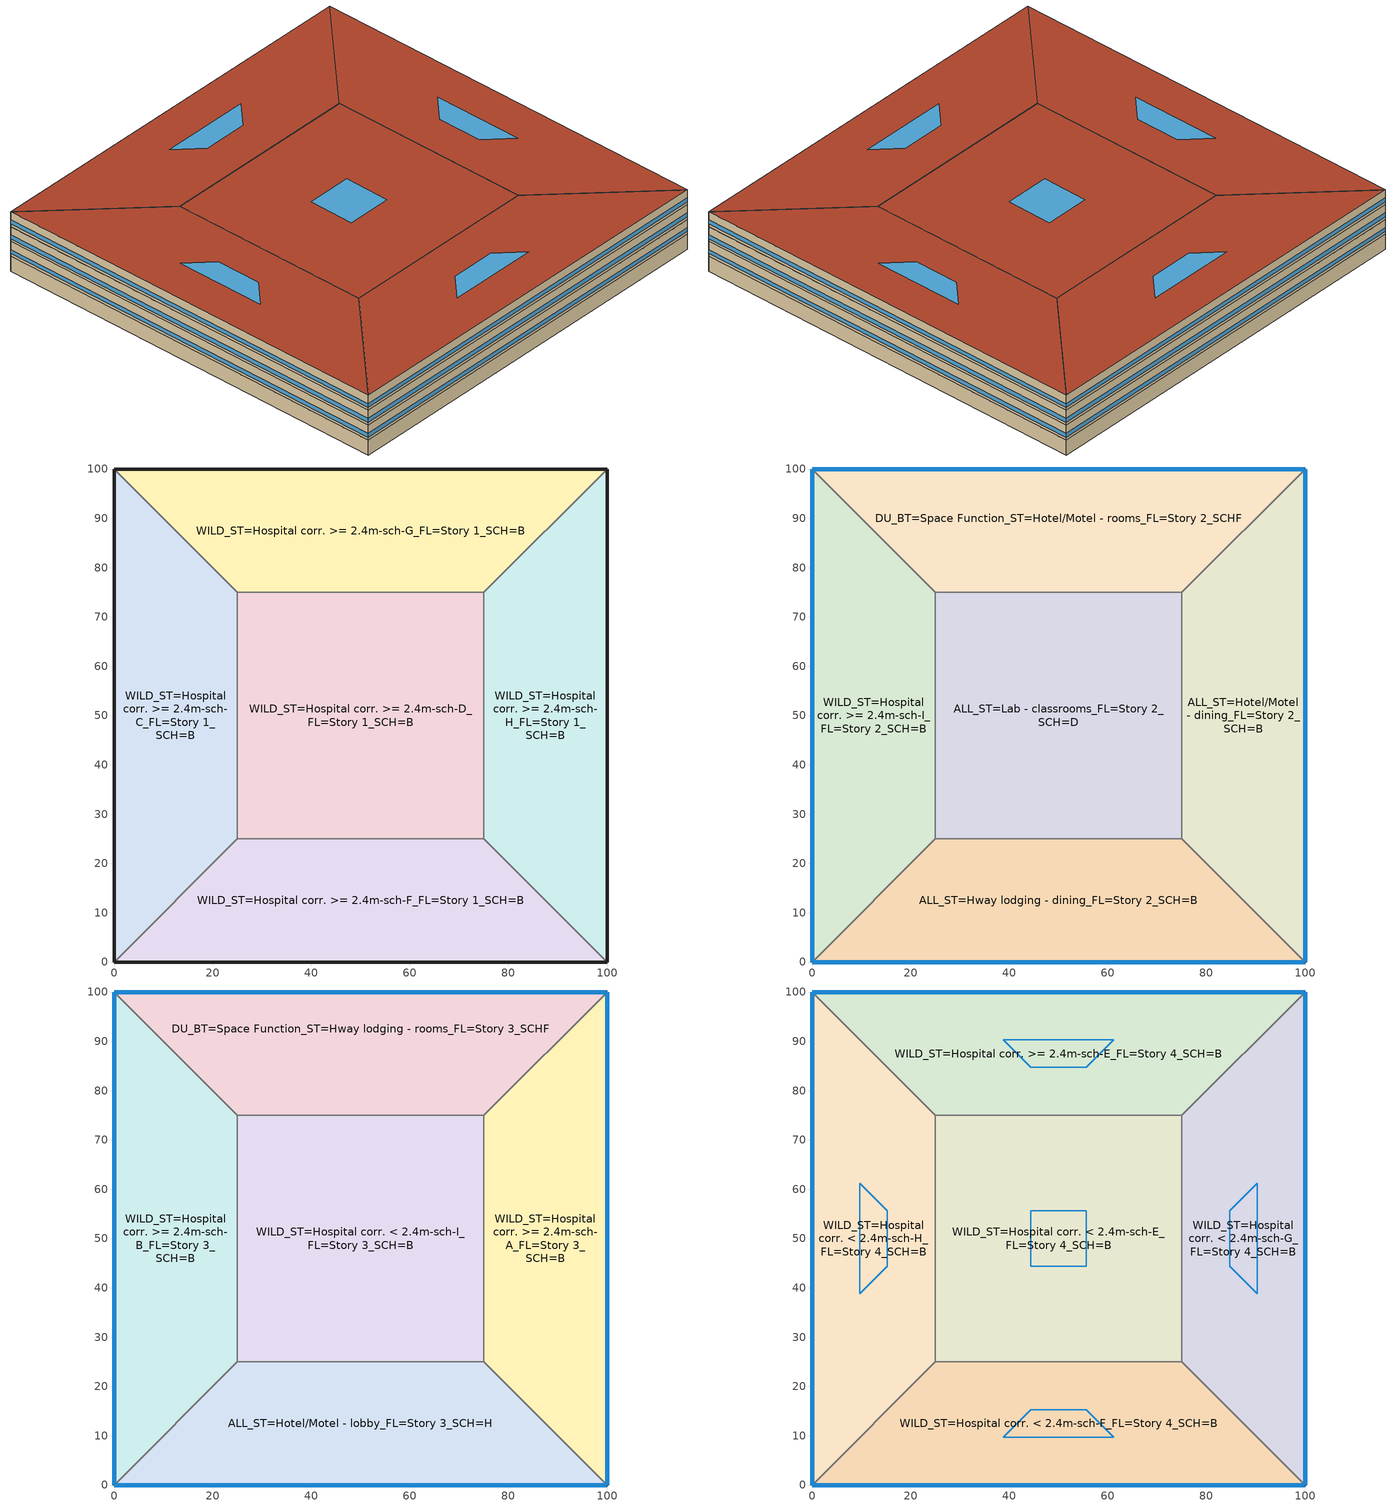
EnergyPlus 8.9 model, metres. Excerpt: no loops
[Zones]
WILD_ST=Hospital corr. >= 2.4m-sch-C_FL=Story 1_SCH=B
 floor ground (BTAP-Grnd-Floor-Mass:U-0.757): 0,0 0,100 25,75 25,25 z0
 wall ground (BTAP-Grnd-Wall-Mass:U-0.284): 0,100 0,0 z0:3.8
 wall to WILD_ST=Hospital corr. >= 2.4m-sch-G_FL=Story 1_SCH=B (BTAP-Int-Wall): 25,75 0,100 z0:3.8
 wall to WILD_ST=Hospital corr. >= 2.4m-sch-D_FL=Story 1_SCH=B (BTAP-Int-Wall): 25,25 25,75 z0:3.8
 wall to WILD_ST=Hospital corr. >= 2.4m-sch-F_FL=Story 1_SCH=B (BTAP-Int-Wall): 0,0 25,25 z0:3.8
WILD_ST=Hospital corr. >= 2.4m-sch-D_FL=Story 1_SCH=B
 floor ground (BTAP-Grnd-Floor-Mass:U-0.757): 25,25 25,75 75,75 75,25 z0
 wall to WILD_ST=Hospital corr. >= 2.4m-sch-G_FL=Story 1_SCH=B (BTAP-Int-Wall): 75,75 25,75 z0:3.8
 wall to WILD_ST=Hospital corr. >= 2.4m-sch-H_FL=Story 1_SCH=B (BTAP-Int-Wall): 75,25 75,75 z0:3.8
 wall to WILD_ST=Hospital corr. >= 2.4m-sch-F_FL=Story 1_SCH=B (BTAP-Int-Wall): 25,25 75,25 z0:3.8
WILD_ST=Hospital corr. >= 2.4m-sch-F_FL=Story 1_SCH=B
 floor ground (BTAP-Grnd-Floor-Mass:U-0.757): 100,0 0,0 25,25 75,25 z0
 wall ground (BTAP-Grnd-Wall-Mass:U-0.284): 0,0 100,0 z0:3.8
 wall to WILD_ST=Hospital corr. >= 2.4m-sch-H_FL=Story 1_SCH=B (BTAP-Int-Wall): 100,0 75,25 z0:3.8
WILD_ST=Hospital corr. >= 2.4m-sch-G_FL=Story 1_SCH=B
 floor ground (BTAP-Grnd-Floor-Mass:U-0.757): 0,100 100,100 75,75 25,75 z0
 wall ground (BTAP-Grnd-Wall-Mass:U-0.284): 100,100 0,100 z0:3.8
 wall to WILD_ST=Hospital corr. >= 2.4m-sch-H_FL=Story 1_SCH=B (BTAP-Int-Wall): 75,75 100,100 z0:3.8
WILD_ST=Hospital corr. >= 2.4m-sch-H_FL=Story 1_SCH=B
 floor ground (BTAP-Grnd-Floor-Mass:U-0.757): 100,100 100,0 75,25 75,75 z0
 wall ground (BTAP-Grnd-Wall-Mass:U-0.284): 100,0 100,100 z0:3.8
ALL_ST=Hotel/Motel - dining_FL=Story 2_SCH=B
 floor to WILD_ST=Hospital corr. >= 2.4m-sch-H_FL=Story 1_SCH=B (BTAP-Int-Floor): 100,100 100,0 75,25 75,75 z3.8
 wall outside (BTAP-Ext-Wall-Mass:U-0.21): 100,0 100,100 z3.8:7.6
 wall to ALL_ST=Hway lodging - dining_FL=Story 2_SCH=B (BTAP-Int-Wall): 75,25 100,0 z3.8:7.6
 wall to ALL_ST=Lab - classrooms_FL=Story 2_SCH=D (BTAP-Int-Wall): 75,75 75,25 z3.8:7.6
 wall to DU_BT=Space Function_ST=Hotel/Motel - rooms_FL=Story 2_SCHF (BTAP-Int-Wall): 100,100 75,75 z3.8:7.6
 window (BTAP-Ext-FixedWindow:U=0.220 SHGC=0.600): 100,0.03 100,99.97 z4.56:5.51
ALL_ST=Hway lodging - dining_FL=Story 2_SCH=B
 floor to WILD_ST=Hospital corr. >= 2.4m-sch-F_FL=Story 1_SCH=B (BTAP-Int-Floor): 100,0 0,0 25,25 75,25 z3.8
 wall outside (BTAP-Ext-Wall-Mass:U-0.21): 0,0 100,0 z3.8:7.6
 wall to WILD_ST=Hospital corr. >= 2.4m-sch-I_FL=Story 2_SCH=B (BTAP-Int-Wall): 25,25 0,0 z3.8:7.6
 wall to ALL_ST=Lab - classrooms_FL=Story 2_SCH=D (BTAP-Int-Wall): 75,25 25,25 z3.8:7.6
 window (BTAP-Ext-FixedWindow:U=0.220 SHGC=0.600): 0.03,0 99.97,0 z4.56:5.51
ALL_ST=Lab - classrooms_FL=Story 2_SCH=D
 floor to WILD_ST=Hospital corr. >= 2.4m-sch-D_FL=Story 1_SCH=B (BTAP-Int-Floor): 25,25 25,75 75,75 75,25 z3.8
 wall to WILD_ST=Hospital corr. >= 2.4m-sch-I_FL=Story 2_SCH=B (BTAP-Int-Wall): 25,75 25,25 z3.8:7.6
 wall to DU_BT=Space Function_ST=Hotel/Motel - rooms_FL=Story 2_SCHF (BTAP-Int-Wall): 75,75 25,75 z3.8:7.6
DU_BT=Space Function_ST=Hotel/Motel - rooms_FL=Story 2_SCHF
 floor to WILD_ST=Hospital corr. >= 2.4m-sch-G_FL=Story 1_SCH=B (BTAP-Int-Floor): 0,100 100,100 75,75 25,75 z3.8
 wall outside (BTAP-Ext-Wall-Mass:U-0.21): 100,100 0,100 z3.8:7.6
 wall to WILD_ST=Hospital corr. >= 2.4m-sch-I_FL=Story 2_SCH=B (BTAP-Int-Wall): 0,100 25,75 z3.8:7.6
 window (BTAP-Ext-FixedWindow:U=0.220 SHGC=0.600): 99.97,100 0.03,100 z4.56:5.51
WILD_ST=Hospital corr. >= 2.4m-sch-I_FL=Story 2_SCH=B
 floor to WILD_ST=Hospital corr. >= 2.4m-sch-C_FL=Story 1_SCH=B (BTAP-Int-Floor): 0,0 0,100 25,75 25,25 z3.8
 wall outside (BTAP-Ext-Wall-Mass:U-0.21): 0,100 0,0 z3.8:7.6
 window (BTAP-Ext-FixedWindow:U=0.220 SHGC=0.600): 0,99.97 0,0.03 z4.56:5.51
ALL_ST=Hotel/Motel - lobby_FL=Story 3_SCH=H
 floor to ALL_ST=Hway lodging - dining_FL=Story 2_SCH=B (BTAP-Int-Floor): 100,0 0,0 25,25 75,25 z7.6
 wall outside (BTAP-Ext-Wall-Mass:U-0.21): 0,0 100,0 z7.6:11.4
 wall to WILD_ST=Hospital corr. >= 2.4m-sch-B_FL=Story 3_SCH=B (BTAP-Int-Wall): 25,25 0,0 z7.6:11.4
 wall to WILD_ST=Hospital corr. < 2.4m-sch-I_FL=Story 3_SCH=B (BTAP-Int-Wall): 75,25 25,25 z7.6:11.4
 wall to WILD_ST=Hospital corr. >= 2.4m-sch-A_FL=Story 3_SCH=B (BTAP-Int-Wall): 100,0 75,25 z7.6:11.4
 window (BTAP-Ext-FixedWindow:U=0.220 SHGC=0.600): 0.03,0 99.97,0 z8.36:9.31
DU_BT=Space Function_ST=Hway lodging - rooms_FL=Story 3_SCHF
 floor to DU_BT=Space Function_ST=Hotel/Motel - rooms_FL=Story 2_SCHF (BTAP-Int-Floor): 0,100 100,100 75,75 25,75 z7.6
 wall outside (BTAP-Ext-Wall-Mass:U-0.21): 100,100 0,100 z7.6:11.4
 wall to WILD_ST=Hospital corr. >= 2.4m-sch-A_FL=Story 3_SCH=B (BTAP-Int-Wall): 75,75 100,100 z7.6:11.4
 wall to WILD_ST=Hospital corr. < 2.4m-sch-I_FL=Story 3_SCH=B (BTAP-Int-Wall): 25,75 75,75 z7.6:11.4
 wall to WILD_ST=Hospital corr. >= 2.4m-sch-B_FL=Story 3_SCH=B (BTAP-Int-Wall): 0,100 25,75 z7.6:11.4
 window (BTAP-Ext-FixedWindow:U=0.220 SHGC=0.600): 99.97,100 0.03,100 z8.36:9.31
WILD_ST=Hospital corr. < 2.4m-sch-I_FL=Story 3_SCH=B
 floor to ALL_ST=Lab - classrooms_FL=Story 2_SCH=D (BTAP-Int-Floor): 25,25 25,75 75,75 75,25 z7.6
 wall to WILD_ST=Hospital corr. >= 2.4m-sch-B_FL=Story 3_SCH=B (BTAP-Int-Wall): 25,75 25,25 z7.6:11.4
 wall to WILD_ST=Hospital corr. >= 2.4m-sch-A_FL=Story 3_SCH=B (BTAP-Int-Wall): 75,25 75,75 z7.6:11.4
WILD_ST=Hospital corr. >= 2.4m-sch-A_FL=Story 3_SCH=B
 floor to ALL_ST=Hotel/Motel - dining_FL=Story 2_SCH=B (BTAP-Int-Floor): 100,100 100,0 75,25 75,75 z7.6
 wall outside (BTAP-Ext-Wall-Mass:U-0.21): 100,0 100,100 z7.6:11.4
 window (BTAP-Ext-FixedWindow:U=0.220 SHGC=0.600): 100,0.03 100,99.97 z8.36:9.31
WILD_ST=Hospital corr. >= 2.4m-sch-B_FL=Story 3_SCH=B
 floor to WILD_ST=Hospital corr. >= 2.4m-sch-I_FL=Story 2_SCH=B (BTAP-Int-Floor): 0,0 0,100 25,75 25,25 z7.6
 wall outside (BTAP-Ext-Wall-Mass:U-0.21): 0,100 0,0 z7.6:11.4
 window (BTAP-Ext-FixedWindow:U=0.220 SHGC=0.600): 0,99.97 0,0.03 z8.36:9.31
WILD_ST=Hospital corr. < 2.4m-sch-E_FL=Story 4_SCH=B
 floor to WILD_ST=Hospital corr. < 2.4m-sch-I_FL=Story 3_SCH=B (BTAP-Int-Floor): 25,25 25,75 75,75 75,25 z11.4
 wall to WILD_ST=Hospital corr. < 2.4m-sch-H_FL=Story 4_SCH=B (BTAP-Int-Wall): 25,75 25,25 z11.4:15.2
 wall to WILD_ST=Hospital corr. >= 2.4m-sch-E_FL=Story 4_SCH=B (BTAP-Int-Wall): 75,75 25,75 z11.4:15.2
 wall to WILD_ST=Hospital corr. < 2.4m-sch-G_FL=Story 4_SCH=B (BTAP-Int-Wall): 75,25 75,75 z11.4:15.2
 wall to WILD_ST=Hospital corr. < 2.4m-sch-F_FL=Story 4_SCH=B (BTAP-Int-Wall): 25,25 75,25 z11.4:15.2
 roof outside (BTAP-Ext-Roof-Metal:U-0.162): 75,25 75,75 25,75 25,25 z15.2
 skylight (BTAP-Ext-Skylights:U=0.220 SHGC=0.600): 55.59,44.41 55.59,55.59 44.41,55.59 44.41,44.41 z15.2
WILD_ST=Hospital corr. < 2.4m-sch-F_FL=Story 4_SCH=B
 floor to ALL_ST=Hotel/Motel - lobby_FL=Story 3_SCH=H (BTAP-Int-Floor): 100,0 0,0 25,25 75,25 z11.4
 wall outside (BTAP-Ext-Wall-Mass:U-0.21): 0,0 100,0 z11.4:15.2
 wall to WILD_ST=Hospital corr. < 2.4m-sch-H_FL=Story 4_SCH=B (BTAP-Int-Wall): 25,25 0,0 z11.4:15.2
 wall to WILD_ST=Hospital corr. < 2.4m-sch-G_FL=Story 4_SCH=B (BTAP-Int-Wall): 100,0 75,25 z11.4:15.2
 window (BTAP-Ext-FixedWindow:U=0.220 SHGC=0.600): 0.03,0 99.97,0 z12.16:13.11
 roof outside (BTAP-Ext-Roof-Metal:U-0.162): 75,25 25,25 0,0 100,0 z15.2
 skylight (BTAP-Ext-Skylights:U=0.220 SHGC=0.600): 55.59,15.3 44.41,15.3 38.82,9.7 61.18,9.7 z15.2
WILD_ST=Hospital corr. < 2.4m-sch-G_FL=Story 4_SCH=B
 floor to WILD_ST=Hospital corr. >= 2.4m-sch-A_FL=Story 3_SCH=B (BTAP-Int-Floor): 100,100 100,0 75,25 75,75 z11.4
 wall outside (BTAP-Ext-Wall-Mass:U-0.21): 100,0 100,100 z11.4:15.2
 wall to WILD_ST=Hospital corr. >= 2.4m-sch-E_FL=Story 4_SCH=B (BTAP-Int-Wall): 100,100 75,75 z11.4:15.2
 window (BTAP-Ext-FixedWindow:U=0.220 SHGC=0.600): 100,0.03 100,99.97 z12.16:13.11
 roof outside (BTAP-Ext-Roof-Metal:U-0.162): 75,75 75,25 100,0 100,100 z15.2
 skylight (BTAP-Ext-Skylights:U=0.220 SHGC=0.600): 84.7,55.59 84.7,44.41 90.3,38.82 90.3,61.18 z15.2
WILD_ST=Hospital corr. < 2.4m-sch-H_FL=Story 4_SCH=B
 floor to WILD_ST=Hospital corr. >= 2.4m-sch-B_FL=Story 3_SCH=B (BTAP-Int-Floor): 0,0 0,100 25,75 25,25 z11.4
 wall outside (BTAP-Ext-Wall-Mass:U-0.21): 0,100 0,0 z11.4:15.2
 wall to WILD_ST=Hospital corr. >= 2.4m-sch-E_FL=Story 4_SCH=B (BTAP-Int-Wall): 25,75 0,100 z11.4:15.2
 window (BTAP-Ext-FixedWindow:U=0.220 SHGC=0.600): 0,99.97 0,0.03 z12.16:13.11
 roof outside (BTAP-Ext-Roof-Metal:U-0.162): 25,25 25,75 0,100 0,0 z15.2
 skylight (BTAP-Ext-Skylights:U=0.220 SHGC=0.600): 15.3,44.41 15.3,55.59 9.7,61.18 9.7,38.82 z15.2
WILD_ST=Hospital corr. >= 2.4m-sch-E_FL=Story 4_SCH=B
 floor to DU_BT=Space Function_ST=Hway lodging - rooms_FL=Story 3_SCHF (BTAP-Int-Floor): 0,100 100,100 75,75 25,75 z11.4
 wall outside (BTAP-Ext-Wall-Mass:U-0.21): 100,100 0,100 z11.4:15.2
 window (BTAP-Ext-FixedWindow:U=0.220 SHGC=0.600): 99.97,100 0.03,100 z12.16:13.11
 roof outside (BTAP-Ext-Roof-Metal:U-0.162): 25,75 75,75 100,100 0,100 z15.2
 skylight (BTAP-Ext-Skylights:U=0.220 SHGC=0.600): 44.41,84.7 55.59,84.7 61.18,90.3 38.82,90.3 z15.2
[Building]
Building 1
[Site:Location]
Fort McMurray AP_AB_CAN: Latitude {deg}=56.653; Longitude {deg}=-111.223; Time Zone {hr}=-7; Elevation {m}=369.1
[Site:GroundTemperature:BuildingSurface]
19.527, 19.502, 19.536, 19.598, 20.002, 21.64, 22.225, 22.375, 21.449, 20.121, 19.802, 19.633
[Site:WaterMainsTemperature]
Calculation Method=Correlation; Annual Average Outdoor Air Temperature {C}=1.875; Maximum Difference In Monthly Average Outdoor Air Temperatures {deltaC}=34.4
[SizingPeriod:DesignDay] Day of Month=21; Dry-Bulb Temperature Range Modifier Type=DefaultMultipliers; Humidity Condition Type=Wetbulb; Barometric Pressure {Pa}=96969; Rain Indicator=No; Snow Indicator=No; Daylight Saving Time Indicator=No
Name | Month | Day Type | Maximum Dry-Bulb Temperature {C} | Daily Dry-Bulb Temperature Range {deltaC} | Wetbulb or DewPoint at Maximum Dry-Bulb {C} | Wind Speed {m/s} | Wind Direction {deg} | Solar Model Indicator | ASHRAE Clear Sky Optical Depth for Beam Irradiance (taub) | ASHRAE Clear Sky Optical Depth for Diffuse Irradiance (taud) | Sky Clearness
Fort McMurray AP Ann Clg .4% Condns DB=>MWB | 7 | SummerDesignDay | 28.9 | 12.4 | 17.8 | 3.7 | 250 | ASHRAETau | 0.377 | 2.403
Fort McMurray AP Ann Htg 99.6% Condns DB | 1 | WinterDesignDay | -36.2 | 0 | -36.2 | 1 | 90 | ASHRAEClearSky |  |  | 0
[Material] Thermal Absorptance=0.9
Name | Roughness | Thickness {m} | Conductivity {W/m-K} | Density {kg/m3} | Specific Heat {J/kg-K} | Solar Absorptance | Visible Absorptance
1/2IN Gypsum 1 | Smooth | 0.0127 | 0.16 | 784.9 | 830 | 0.4 | 0.4
100mm Normalweight concrete floor 1 | MediumSmooth | 0.1016 | 2.31 | 2322 | 832 | 0.7 | 0.7
1IN Stucco 1 | Smooth | 0.0253 | 0.6918 | 1858 | 837 | 0.7 | 0.92
6 in. Normalweight Concrete Floor 1; 6 in. Normalweight Concrete Floor 2 | MediumRough | 0.1524 | 2.31 | 2322 | 832 | 0.7 | 0.7
8IN CONCRETE HW RefBldg 1 | Rough | 0.2032 | 1.311 | 2240 | 836.8 | 0.7 | 0.7
G01 13mm gypsum board 1 | Smooth | 0.0127 | 0.16 | 800 | 1090 | 0.7 | 0.5
Metal Roof Surface 1 | Smooth | 0.0008 | 45.28 | 7824 | 500 | 0.7 | 0.7
[Material:NoMass] Roughness=Smooth; Thermal Absorptance=0.9; Solar Absorptance=0.7
Name | Thermal Resistance {m2-K/W} | Visible Absorptance
Typical Carpet Pad | 0.21648 | 0.8
Typical Carpet Pad 2 | 1.25503 | 0.8
Typical Carpet Pad 3 | 3.45515 | 0.8
Typical Insulation 2 | 4.49096 | 0.7
Typical Insulation 3 | 6.17282 | 0.7
[WindowMaterial:SimpleGlazingSystem]
SimpleGlazing:U=0.220 SHGC=0.600: U-Factor {W/m2-K}=2.2; Solar Heat Gain Coefficient=0.6; Visible Transmittance=0.21
[Construction]
BTAP-Ext-FixedWindow:U=0.220 SHGC=0.600; BTAP-Ext-Skylights:U=0.220 SHGC=0.600: SimpleGlazing:U=0.220 SHGC=0.600
BTAP-Ext-Roof-Metal:U-0.162: Metal Roof Surface 1, Typical Insulation 3
BTAP-Ext-Wall-Mass:U-0.21: 1IN Stucco 1, 8IN CONCRETE HW RefBldg 1, Typical Insulation 2, 1/2IN Gypsum 1
BTAP-Grnd-Floor-Mass:U-0.757: 6 in. Normalweight Concrete Floor 1, Typical Carpet Pad 2
BTAP-Grnd-Wall-Mass:U-0.284: 6 in. Normalweight Concrete Floor 2, Typical Carpet Pad 3
BTAP-Int-Floor: 100mm Normalweight concrete floor 1, Typical Carpet Pad
BTAP-Int-Wall: G01 13mm gypsum board 1, G01 13mm gypsum board 1
[Zone]
ALL_ST=Hotel/Motel - dining_FL=Story 2_SCH=B; ALL_ST=Hotel/Motel - lobby_FL=Story 3_SCH=H; ALL_ST=Hway lodging - dining_FL=Story 2_SCH=B; ALL_ST=Lab - classrooms_FL=Story 2_SCH=D; DU_BT=Space Function_ST=Hotel/Motel - rooms_FL=Story 2_SCHF; DU_BT=Space Function_ST=Hway lodging - rooms_FL=Story 3_SCHF; WILD_ST=Hospital corr. < 2.4m-sch-E_FL=Story 4_SCH=B; WILD_ST=Hospital corr. < 2.4m-sch-F_FL=Story 4_SCH=B; WILD_ST=Hospital corr. < 2.4m-sch-G_FL=Story 4_SCH=B; WILD_ST=Hospital corr. < 2.4m-sch-H_FL=Story 4_SCH=B; WILD_ST=Hospital corr. < 2.4m-sch-I_FL=Story 3_SCH=B; WILD_ST=Hospital corr. >= 2.4m-sch-A_FL=Story 3_SCH=B; WILD_ST=Hospital corr. >= 2.4m-sch-B_FL=Story 3_SCH=B; WILD_ST=Hospital corr. >= 2.4m-sch-C_FL=Story 1_SCH=B; WILD_ST=Hospital corr. >= 2.4m-sch-D_FL=Story 1_SCH=B; WILD_ST=Hospital corr. >= 2.4m-sch-E_FL=Story 4_SCH=B; WILD_ST=Hospital corr. >= 2.4m-sch-F_FL=Story 1_SCH=B; WILD_ST=Hospital corr. >= 2.4m-sch-G_FL=Story 1_SCH=B; WILD_ST=Hospital corr. >= 2.4m-sch-H_FL=Story 1_SCH=B; WILD_ST=Hospital corr. >= 2.4m-sch-I_FL=Story 2_SCH=B
[ZoneInfiltration:DesignFlowRate] Schedule=Always On Discrete; Design Flow Rate Calculation Method=Flow/ExteriorArea; Flow per Exterior Surface Area {m3/s-m2}=0.00025; Constant Term Coefficient=0; Temperature Term Coefficient=0; Velocity Term Coefficient=0.224; Velocity Squared Term Coefficient=0
Name | Zone or ZoneList
Hotel/Motel - dining-Space Function Infiltration | ALL_ST=Hotel/Motel - dining_FL=Story 2_SCH=B
Hotel/Motel - lobby-Space Function Infiltration | ALL_ST=Hotel/Motel - lobby_FL=Story 3_SCH=H
Hway lodging - dining-Space Function Infiltration | ALL_ST=Hway lodging - dining_FL=Story 2_SCH=B
Hotel/Motel - rooms-Space Function Infiltration | DU_BT=Space Function_ST=Hotel/Motel - rooms_FL=Story 2_SCHF
Hway lodging - rooms-Space Function Infiltration | DU_BT=Space Function_ST=Hway lodging - rooms_FL=Story 3_SCHF
Hospital corr. < 2.4m-sch-E-Space Function Infiltration | WILD_ST=Hospital corr. < 2.4m-sch-E_FL=Story 4_SCH=B
Hospital corr. < 2.4m-sch-F-Space Function Infiltration | WILD_ST=Hospital corr. < 2.4m-sch-F_FL=Story 4_SCH=B
Hospital corr. < 2.4m-sch-G-Space Function Infiltration | WILD_ST=Hospital corr. < 2.4m-sch-G_FL=Story 4_SCH=B
Hospital corr. < 2.4m-sch-H-Space Function Infiltration | WILD_ST=Hospital corr. < 2.4m-sch-H_FL=Story 4_SCH=B
Hospital corr. >= 2.4m-sch-A-Space Function Infiltration | WILD_ST=Hospital corr. >= 2.4m-sch-A_FL=Story 3_SCH=B
Hospital corr. >= 2.4m-sch-B-Space Function Infiltration | WILD_ST=Hospital corr. >= 2.4m-sch-B_FL=Story 3_SCH=B
Hospital corr. >= 2.4m-sch-E-Space Function Infiltration | WILD_ST=Hospital corr. >= 2.4m-sch-E_FL=Story 4_SCH=B
Hospital corr. >= 2.4m-sch-I-Space Function Infiltration | WILD_ST=Hospital corr. >= 2.4m-sch-I_FL=Story 2_SCH=B
[AvailabilityManager:Scheduled] Schedule=Always On Discrete
Sys_1_Make-up air unit Availability Manager; Air Loop HVAC Outdoor Air System 1 Availability Manager; Sys_1_Make-up air unit 1 Availability Manager; Air Loop HVAC Outdoor Air System 2 Availability Manager; Sys_3_PSZ ALL_ST=Hotel/Motel - dining_FL=Story 2_SCH=B Availability Manager; Air Loop HVAC Outdoor Air System 4 Availability Manager; Sys_3_PSZ ALL_ST=Hotel/Motel - lobby_FL=Story 3_SCH=H Availability Manager; Air Loop HVAC Outdoor Air System 5 Availability Manager; Sys_3_PSZ ALL_ST=Hway lodging - dining_FL=Story 2_SCH=B Availability Manager; Air Loop HVAC Outdoor Air System 6 Availability Manager; Sys_3_PSZ ALL_ST=Lab - classrooms_FL=Story 2_SCH=D Availability Manager; Air Loop HVAC Outdoor Air System 7 Availability Manager; Sys_4_PSZ_WILD_ST=Hospital corr. < 2.4m-sch-E_FL=Story 4_SCH=B Availability Manager; Air Loop HVAC Outdoor Air System 3 Availability Manager
[Schedule:Constant]
Always On Discrete: Hourly Value=1
